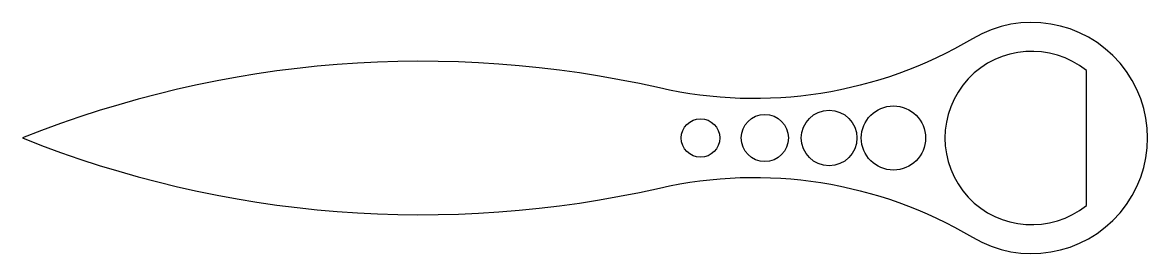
# Model space of a CAD drawing. Header units: millimetres. Extents: x 0 to 175, y -18 to 18.
import ezdxf

# ---------------------------------------------------------------- set-up
doc = ezdxf.new("R2010")
doc.units = ezdxf.units.MM
doc.layers.get('0').update_dxf_attribs({"linetype": 'CONTINUOUS'})

msp = doc.modelspace()

# ---------------------------------------------------------------- linework, layer by layer
for points in [[(0, 0, 0.15244), (99.06, -7.79, -0.192589), (147.71, -15.47, 1.759135), (147.71, 15.47, -0.192589), (99.06, 7.79, 0.15244)], [(165.42, 10.49, 2.097618), (165.42, -10.49)]]:
    msp.add_lwpolyline(points, format="xyb", close=True)
for centre, radius in [((115.42, 0), 3.67), ((125.42, 0), 4.33), ((135.42, 0), 5), ((105.42, 0), 3)]:
    msp.add_circle(centre, radius)

doc.saveas('drawing.dxf')
